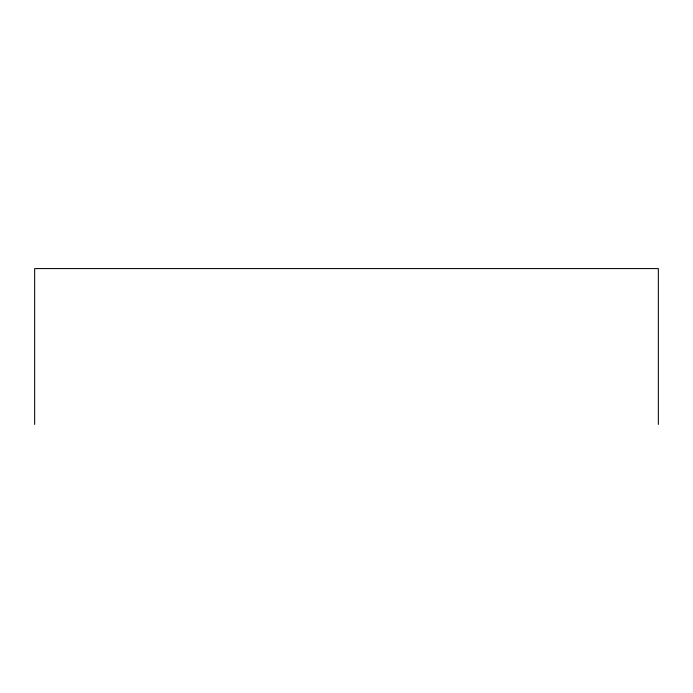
<?xml version="1.0" encoding="UTF-8"?>
<svg xmlns="http://www.w3.org/2000/svg" width="693" height="693" viewBox="0 0 693 693"><rect width="100%" height="100%" fill="white"/><g stroke="black" fill="none" stroke-linecap="round" stroke-linejoin="round"><path stroke-width="1.04" d="M658.35 424.419L658.35 268.581L34.65 268.581L34.65 424.419"/></g></svg>
